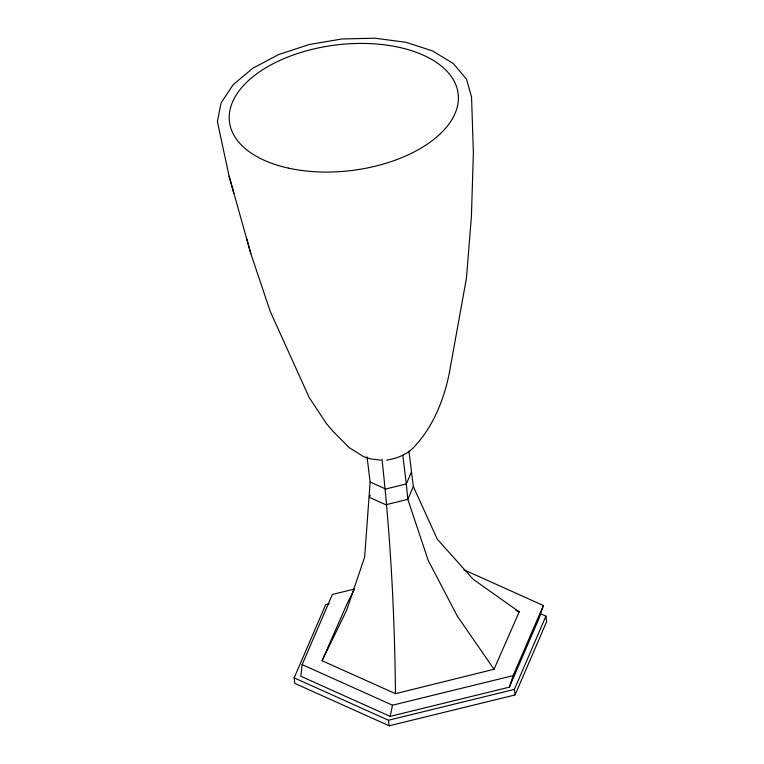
<?xml version="1.0" encoding="UTF-8"?>
<svg xmlns="http://www.w3.org/2000/svg" width="764" height="764" viewBox="0 0 764 764"><rect width="100%" height="100%" fill="white"/><g stroke="black" fill="none" stroke-linecap="round" stroke-linejoin="round"><path stroke-width="1.15" d="M367.035 456.843L370.129 482.046L364.648 557.071L346.655 610.245L322.083 660.717L395.466 693.683L494.021 669.274L519.205 611.888L473.136 579.255L437.323 539.26L413.334 486.572L408.969 451.285M354.209 589.101L332.388 594.449L302.152 664.604L300.806 676.236L390.146 716.374L509.387 687.151L539.288 617.789L543.347 605.499L463.872 569.791M390.146 716.374L392.505 705.201L513.102 675.643L543.347 605.499M509.387 687.151L513.102 675.643M370.273 495.215L369.346 497.345L385.83 504.756L407.823 499.36L413.334 486.572M540.511 613.721L545.935 616.156L546.613 621.724L515.051 694.953L389.162 725.8L294.837 683.417L294.159 677.859L325.722 604.63L329.188 603.78M411.509 471.904L406.314 483.946L407.823 499.36L428.212 560.404L457.283 616.042L494.021 669.274M515.051 694.953L514.373 689.386L545.935 616.156M322.083 660.717L347.267 603.331L354.095 589.942M294.159 677.859L388.484 720.242L514.373 689.386M386.641 460.148C396.096 458.601 405.684 455.124 412.722 448.42C432.367 428.346 443.588 400.995 449.175 373.806L466.451 278.125L471.426 216.25L473.384 152.647L471.541 97.009L466.556 79.236L453.253 63.508L432.529 50.901L405.808 42.268L374.914 38.2L341.938 38.974L309.133 44.541L278.736 54.521L252.817 68.225L233.144 84.728L221.063 102.911L217.387 121.514L229.095 176.197L233.88 193.282M380.787 460.167L370.292 458.849L363.721 456.729L349.091 447.532L332.455 430.705L326.467 423.628L309.2 397.557L270.236 311.416L250.85 253.677L229.095 176.197M370.129 482.046L385.629 489.008L406.314 483.946L402.8 455.306M515.967 610.436L519.205 611.888M302.152 664.604L392.505 705.201M246.438 237.948L250.85 253.677M381.971 459.231C390.633 537.016 394.711 615.335 395.466 693.683M388.484 720.242L389.162 725.8M288.486 168.147A115.192 63.24 -7 0 0 458.371 96.694A115.192 63.24 -7 0 0 284.542 58.389A115.192 63.24 -7 0 0 288.486 168.147"/></g></svg>
